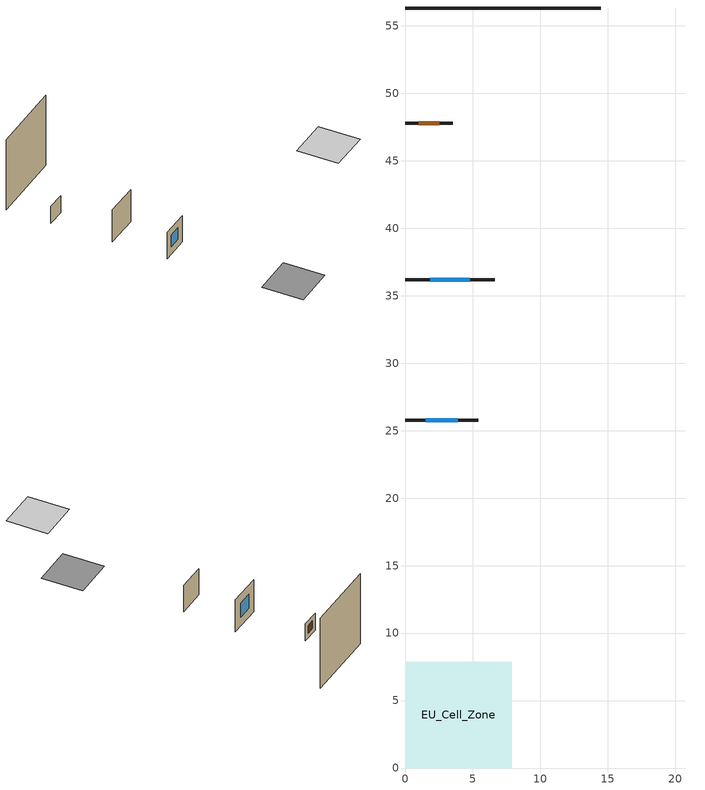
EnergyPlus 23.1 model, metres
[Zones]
EU_Cell_Zone
 floor othersidecoefficients (EU_IT.MidClim.TH.03.Gen.ReEx.001.001_floor_1_Construction): 0,0 7.88,0 7.88,7.88 0,7.88 z0
 wall outside (EU_IT.MidClim.TH.03.Gen.ReEx.001.001_wall_1_north_1_Construction): 0,25.76 5.41,25.76 z0:5.41
 wall outside (EU_IT.MidClim.TH.03.Gen.ReEx.001.001_wall_1_south_2_Construction): 6.63,36.17 0,36.17 z0:6.63
 wall outside (EU_IT.MidClim.TH.03.Gen.ReEx.001.001_wall_1_south_3_Construction): 3.53,47.8 0,47.8 z0:3.53
 wall othersidecoefficients (EU_IT.MidClim.TH.03.Gen.ReEx.001.001_thermal_bridge_Construction): 14.49,56.33 0,56.33 z0:14.49
 window (EU_IT.MidClim.TH.03.Gen.ReEx.001.001_window_north_1_Construction): 1.52,25.76 3.89,25.76 z1.52:3.89
 window (EU_IT.MidClim.TH.03.Gen.ReEx.001.001_window_south_2_Construction): 4.77,36.17 1.86,36.17 z1.86:4.77
 door (EU_IT.MidClim.TH.03.Gen.ReEx.001.001_door_south_3_Construction): 2.54,47.8 0.99,47.8 z0.99:2.54
 ceiling othersidecoefficients (EU_IT.MidClim.TH.03.Gen.ReEx.001.001_roof_2_Construction): 12.88,0 20.76,0 20.76,7.88 12.88,7.88 z20
[Building]
EU Step8 Campaign Cell: North Axis=0; Terrain=City; Solar Distribution=FullExterior
[Site:Location]
Bologna: Latitude=44.5; Longitude=11.25; Time Zone=1; Elevation=37
[SizingPeriod:WeatherFileDays]
AnnualSizingPeriod: Begin Month=1; Begin Day of Month=1; End Month=12; End Day of Month=31; Use Weather File Daylight Saving Period=No; Use Weather File Rain and Snow Indicators=No
[MATERIAL]
EU_InternalMass_Material: Roughness=MediumRough; Thickness=0.1; Conductivity=1; Density=1800; Specific Heat=900; Thermal Absorptance=0.9; Solar Absorptance=0.7; Visible Absorptance=0.7
[MATERIAL:NOMASS] Roughness=MediumRough; Thermal Absorptance=0.9; Solar Absorptance=0.7; Visible Absorptance=0.7
Name | Thermal Resistance
EU_IT.MidClim.TH.03.Gen.ReEx.001.001_floor_1_NoMass | 0.610389
EU_IT.MidClim.TH.03.Gen.ReEx.001.001_roof_2_NoMass | 0.492249
EU_IT.MidClim.TH.03.Gen.ReEx.001.001_wall_1_north_1_NoMass; EU_IT.MidClim.TH.03.Gen.ReEx.001.001_wall_1_south_2_NoMass; EU_IT.MidClim.TH.03.Gen.ReEx.001.001_wall_1_south_3_NoMass | 0.607352
EU_IT.MidClim.TH.03.Gen.ReEx.001.001_door_south_3_NoMass | 0.406926
EU_IT.MidClim.TH.03.Gen.ReEx.001.001_thermal_bridge_NoMass | 12.2078
[WINDOWMATERIAL:SIMPLEGLAZINGSYSTEM] UFactor=4.01383; Solar Heat Gain Coefficient=0.85; Visible Transmittance=0.85
EU_IT.MidClim.TH.03.Gen.ReEx.001.001_window_north_1_SimpleGlazing; EU_IT.MidClim.TH.03.Gen.ReEx.001.001_window_south_2_SimpleGlazing
[CONSTRUCTION]
EU_IT.MidClim.TH.03.Gen.ReEx.001.001_floor_1_Construction: EU_IT.MidClim.TH.03.Gen.ReEx.001.001_floor_1_NoMass
EU_IT.MidClim.TH.03.Gen.ReEx.001.001_roof_2_Construction: EU_IT.MidClim.TH.03.Gen.ReEx.001.001_roof_2_NoMass
EU_IT.MidClim.TH.03.Gen.ReEx.001.001_wall_1_north_1_Construction: EU_IT.MidClim.TH.03.Gen.ReEx.001.001_wall_1_north_1_NoMass
EU_IT.MidClim.TH.03.Gen.ReEx.001.001_window_north_1_Construction: EU_IT.MidClim.TH.03.Gen.ReEx.001.001_window_north_1_SimpleGlazing
EU_IT.MidClim.TH.03.Gen.ReEx.001.001_wall_1_south_2_Construction: EU_IT.MidClim.TH.03.Gen.ReEx.001.001_wall_1_south_2_NoMass
EU_IT.MidClim.TH.03.Gen.ReEx.001.001_window_south_2_Construction: EU_IT.MidClim.TH.03.Gen.ReEx.001.001_window_south_2_SimpleGlazing
EU_IT.MidClim.TH.03.Gen.ReEx.001.001_wall_1_south_3_Construction: EU_IT.MidClim.TH.03.Gen.ReEx.001.001_wall_1_south_3_NoMass
EU_IT.MidClim.TH.03.Gen.ReEx.001.001_door_south_3_Construction: EU_IT.MidClim.TH.03.Gen.ReEx.001.001_door_south_3_NoMass
EU_IT.MidClim.TH.03.Gen.ReEx.001.001_thermal_bridge_Construction: EU_IT.MidClim.TH.03.Gen.ReEx.001.001_thermal_bridge_NoMass
EU_InternalMass_Construction: EU_InternalMass_Material
[ZONE]
EU_Cell_Zone: Type=1; Multiplier=1; Ceiling Height=1.89725; Volume=428.4; Floor Area=112.9; Part of Total Floor Area=Yes
[INTERNALMASS]
EU_Cell_Zone_EU_InternalMass: Construction=EU_InternalMass_Construction; Zone or ZoneList=EU_Cell_Zone; Surface Area=112.9
[SURFACEPROPERTY:OTHERSIDECOEFFICIENTS] Combined ConvectiveRadiative Film Coefficient=0; Constant Temperature=0; Constant Temperature Coefficient=0; Ground Temperature Coefficient=0; Wind Speed Coefficient=0; Sinusoidal Variation of Constant Temperature Coefficient=No; Period of Sinusoidal Variation=24; Previous Other Side Temperature Coefficient=0
Name | External DryBulb Temperature Coefficient | Zone Air Temperature Coefficient
EU_IT.MidClim.TH.03.Gen.ReEx.001.001_floor_1_b0.5 | 0.5 | 0.5
EU_IT.MidClim.TH.03.Gen.ReEx.001.001_roof_2_b0.573394 | 0.573394 | 0.426606
EU_IT.MidClim.TH.03.Gen.ReEx.001.001_wall_1_north_1_b1; EU_IT.MidClim.TH.03.Gen.ReEx.001.001_wall_1_south_2_b1; EU_IT.MidClim.TH.03.Gen.ReEx.001.001_wall_1_south_3_b1; EU_IT.MidClim.TH.03.Gen.ReEx.001.001_thermal_bridge_b1 | 1 | 0
[OTHEREQUIPMENT]
EU_Step8_InternalGain_it__IT.MidClim.TH.03.Gen.ReEx.001.001__f015_f015: Fuel Type=Electricity; Zone or ZoneList or Space or SpaceList=EU_Cell_Zone; Schedule=EU_Step8_GainSchedule_it__IT.MidClim.TH.03.Gen.ReEx.001.001__f015_f015; Design Level Calculation Method=Watts/Area; Power per Zone Floor Area=1; Fraction Latent=0; Fraction Radiant=0; Fraction Lost=0; Carbon Dioxide Generation Rate=0; EndUse Subcategory=EU_Step8_InternalGains
[ZONEVENTILATION:DESIGNFLOWRATE]
EU_ConstantAir_EU_Cell_Zone: Zone or ZoneList or Space or SpaceList=EU_Cell_Zone; Schedule=EU_AlwaysOn; Design Flow Rate Calculation Method=AirChanges/Hour; Air Changes per Hour=0.65532; Ventilation Type=Natural; Fan Pressure Rise=0; Fan Total Efficiency=1; Constant Term Coefficient=1; Temperature Term Coefficient=0; Velocity Term Coefficient=0; Velocity Squared Term Coefficient=0; Minimum Indoor Temperature=-100; Maximum Indoor Temperature=100; Delta Temperature=-100; Minimum Outdoor Temperature=-100; Maximum Outdoor Temperature=100; Maximum Wind Speed=40
[HVACTEMPLATE:THERMOSTAT]
EU_HeatOnly_EU_Cell_Zone: Constant Heating Setpoint=20; Constant Cooling Setpoint=50
[HVACTEMPLATE:ZONE:IDEALLOADSAIRSYSTEM]
EU_Cell_Zone: Template Thermostat=EU_HeatOnly_EU_Cell_Zone; System Availability Schedule=EU_AlwaysOn; Maximum Heating Supply Air Temperature=50; Minimum Cooling Supply Air Temperature=13; Maximum Heating Supply Air Humidity Ratio=0.0156; Minimum Cooling Supply Air Humidity Ratio=0.0077; Heating Limit=NoLimit; Cooling Limit=NoLimit; Heating Availability Schedule=EU_AlwaysOn; Cooling Availability Schedule=EU_CoolingOff; Dehumidification Control Type=ConstantSensibleHeatRatio; Cooling Sensible Heat Ratio=0.7; Dehumidification Setpoint=60; Humidification Control Type=None; Humidification Setpoint=30; Outdoor Air Method=None; Outdoor Air Flow Rate per Person=0.00944; Outdoor Air Flow Rate per Zone Floor Area=0; Outdoor Air Flow Rate per Zone=0; Demand Controlled Ventilation Type=None; Outdoor Air Economizer Type=NoEconomizer; Heat Recovery Type=None; Sensible Heat Recovery Effectiveness=0.7; Latent Heat Recovery Effectiveness=0.65
[SIZING:ZONE]
EU_Cell_Zone: Zone Cooling Design Supply Air Temperature Input Method=SupplyAirTemperature; Zone Cooling Design Supply Air Temperature=13; Zone Heating Design Supply Air Temperature Input Method=SupplyAirTemperature; Zone Heating Design Supply Air Temperature=50; Zone Cooling Design Supply Air Humidity Ratio=0.008; Zone Heating Design Supply Air Humidity Ratio=0.008; Cooling Design Air Flow Method=DesignDay; Cooling Design Air Flow Rate=0; Cooling Minimum Air Flow per Zone Floor Area=0.000762; Cooling Minimum Air Flow=0; Cooling Minimum Air Flow Fraction=0.2; Heating Design Air Flow Method=DesignDay; Heating Design Air Flow Rate=0; Heating Maximum Air Flow per Zone Floor Area=0.002032; Heating Maximum Air Flow=0.141576; Heating Maximum Air Flow Fraction=0.3; Account for Dedicated Outdoor Air System=No; Dedicated Outdoor Air System Control Strategy=NeutralSupplyAir; Dedicated Outdoor Air Low Setpoint Temperature for Design=autosize; Dedicated Outdoor Air High Setpoint Temperature for Design=autosize; Zone Load Sizing Method=Sensible Load Only No Latent Load; Zone Latent Cooling Design Supply Air Humidity Ratio Input Method=HumidityRatioDifference; Zone Cooling Design Supply Air Humidity Ratio Difference=0.005; Zone Latent Heating Design Supply Air Humidity Ratio Input Method=HumidityRatioDifference; Zone Humidification Design Supply Air Humidity Ratio Difference=0.005
[SCHEDULE:CONSTANT]
Name | Hourly Value
EU_AlwaysOn | 1
EU_CoolingOff | 0
[SCHEDULE:FILE]
EU_Step8_GainSchedule_it__IT.MidClim.TH.03.Gen.ReEx.001.001__f015_f015: File=C:\Users\o_iseri\Desktop\OpenUBEM\openubem\outputs\eu_certified_rerun_2026-08-28\rep1\schedules\it__IT.MidClim.TH.03.Gen.ReEx.001.001__f015.csv; Column Number=1; Rows to Skip at Top=0; Number of Hours of Data=8760; Column Separator=Comma; Interpolate to Timestep=No; Minutes per Item=60; Adjust Schedule for Daylight Savings=Yes
